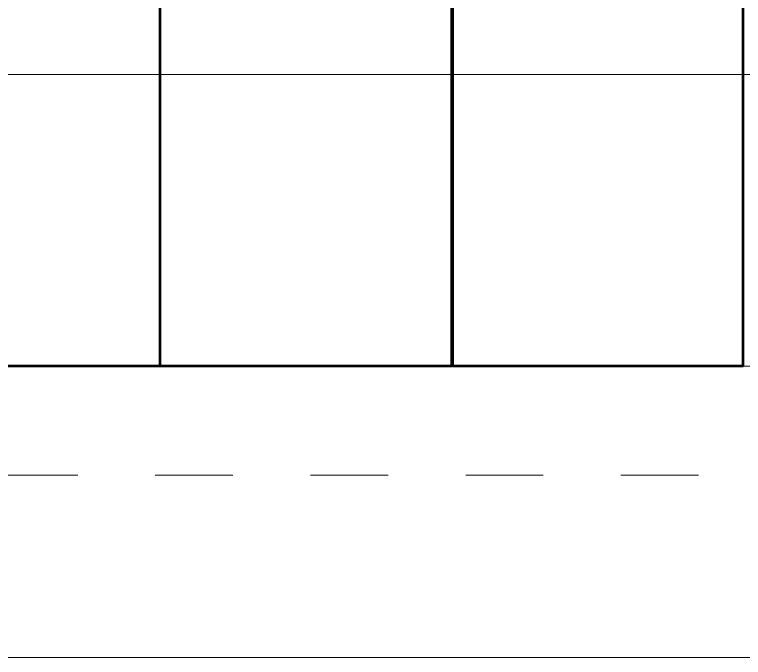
# Model space of a CAD drawing. Header units: inches. Extents: x 0 to 360, y -268 to 0.
# Drawn here: x 267 to 307.01, y -268 to -232.73 of the extents above; entities that cross this region are included whole.
import ezdxf

# ---------------------------------------------------------------- set-up
doc = ezdxf.new("R2010")
doc.units = ezdxf.units.IN
doc.header["$MEASUREMENT"] = 0
doc.linetypes.add('AI-Linetype-5', pattern=[8.519513, 4.259756, -4.259756])
doc.layers.add('Layer 1', color=7, linetype='Continuous')

# ---------------------------------------------------------------- blocks, each defined once
blk = doc.blocks.new('block 19')
at = {"layer": 'Layer 1', "color": 250, "linetype": 'AI-Linetype-5', "lineweight": 9}
blk.add_lwpolyline([(338.624, -258), (119.247, -258)], dxfattribs=at)
blk = doc.blocks.new('block 18')
at = {"layer": 'Layer 1'}
blk.add_blockref('block 19', (0, 0), dxfattribs=at)
blk = doc.blocks.new('block 20')
at = {"layer": 'Layer 1', "color": 250, "lineweight": 53}
for points in [[(275, -196), (211.044, -196), (211.044, -252), (275, -252), (275, -196)], [(291, -196), (274.985, -196), (274.985, -252), (291, -252), (291, -196)], [(307, -196), (291.036, -196), (291.036, -252), (307, -252), (307, -196)]]:
    blk.add_lwpolyline(points, dxfattribs=at)
at = {"layer": 'Layer 1', "color": 250, "lineweight": 18}
for points in [[(259.001, -252.022), (275, -252.022), (275, -236.022), (259.001, -236.022), (259.001, -252.022)], [(291, -252.022), (275, -252.022), (275, -236.022), (291, -236.022), (291, -252.022)], [(307, -252.022), (291, -252.022), (291, -236.022), (307, -236.022), (307, -252.022)], [(323, -252.022), (307, -252.022), (307, -236.022), (323, -236.022), (323, -252.022)]]:
    blk.add_lwpolyline(points, dxfattribs=at)
blk = doc.blocks.new('block 17')
at = {"layer": 'Layer 1'}
for name in ['block 18', 'block 20']:
    blk.add_blockref(name, (0, 0), dxfattribs=at)

msp = doc.modelspace()

# ---------------------------------------------------------------- linework, layer by layer
at = {"layer": 'Layer 1', "color": 250, "lineweight": 9}
msp.add_lwpolyline([(359.999, -268.001), (0, -268.001), (0, 0), (359.999, 0), (359.999, -268.001)], dxfattribs=at)

# ---------------------------------------------------------------- block references
at = {"layer": 'Layer 1'}
msp.add_blockref('block 17', (0, 0), dxfattribs=at)

doc.saveas('drawing.dxf')
